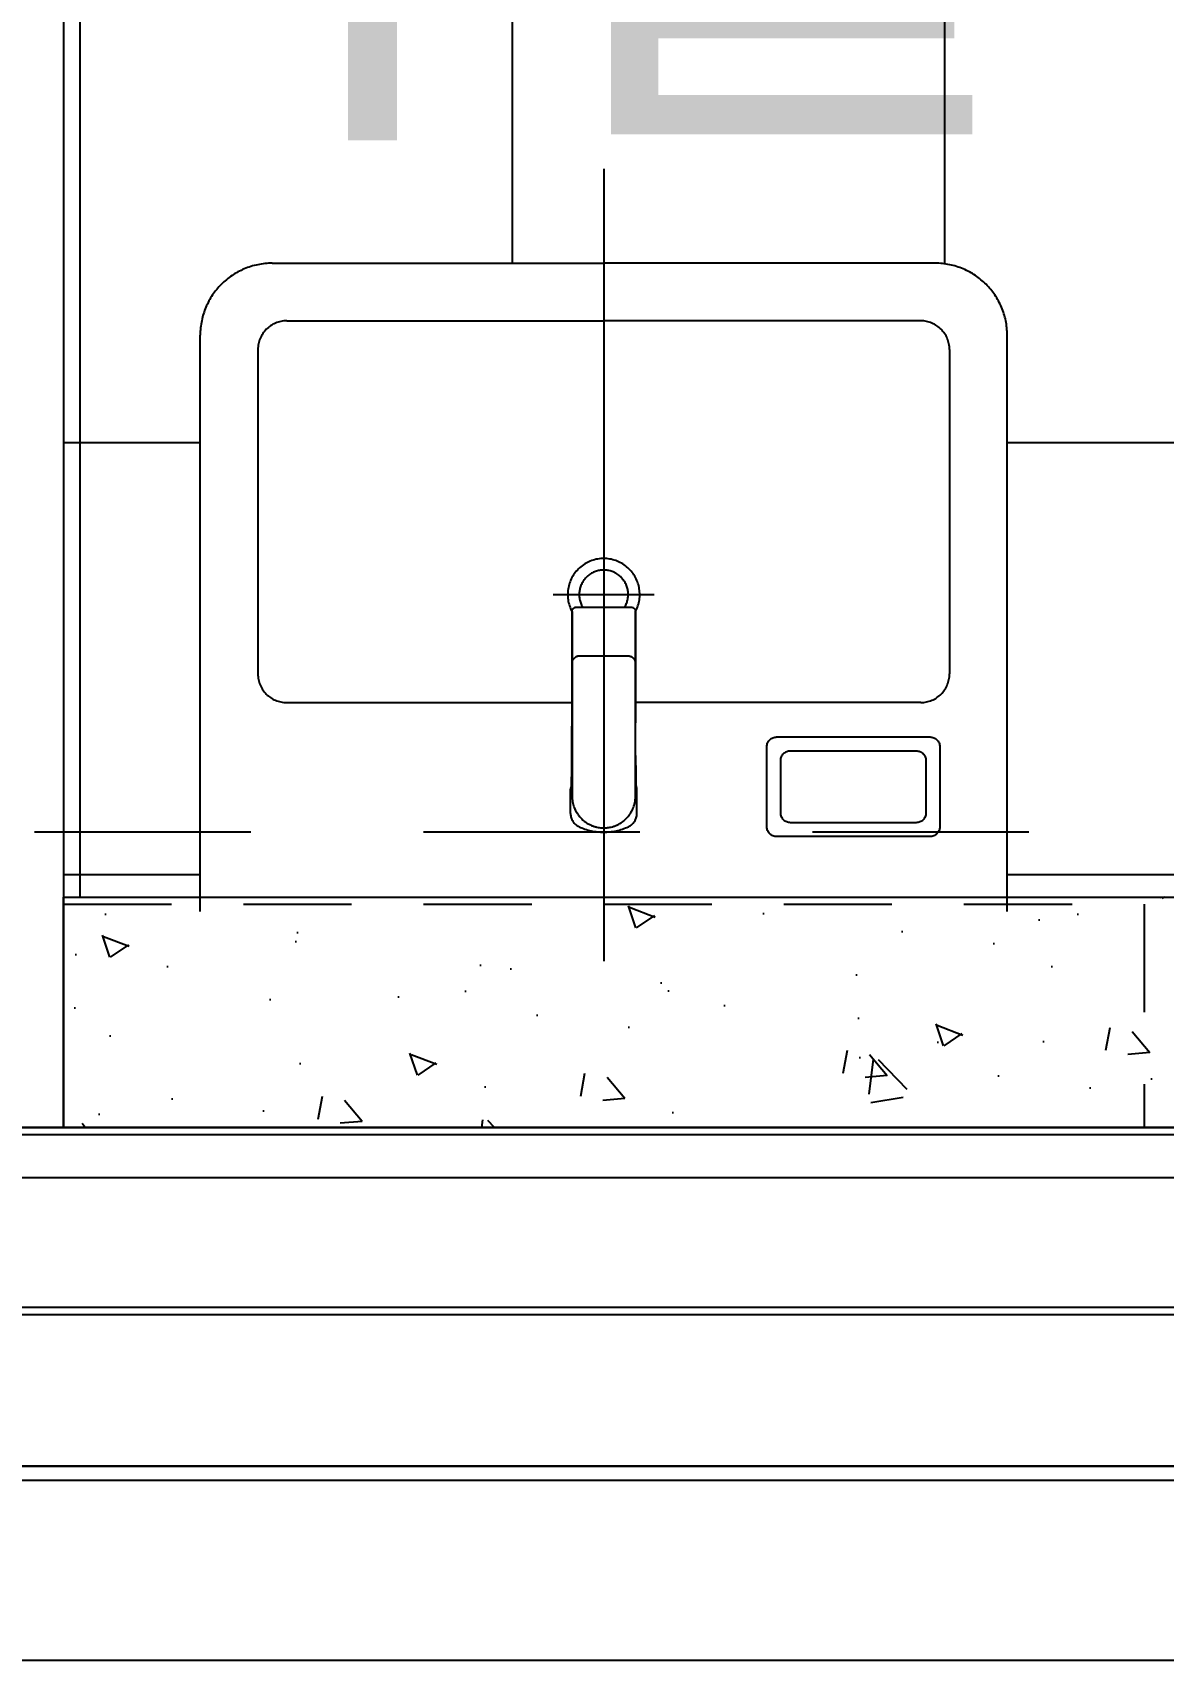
# Model space of a CAD drawing. Header units: millimetres. Extents: x 7086022 to 7120578, y 229555 to 276126.
# Drawn here: x 7110867 to 7111652, y 255015 to 256145 of the extents above; entities that cross this region are included whole.
import ezdxf
from ezdxf.enums import TextEntityAlignment as Align
from ezdxf.xclip import XClip

# ---------------------------------------------------------------- set-up
doc = ezdxf.new("R2010")
doc.units = ezdxf.units.MM
doc.header["$LTSCALE"] = 100
doc.header["$XCLIPFRAME"] = 2
for name, pattern in [('C-302-C-TF_84C+84D+84C$0$CEN', [62, 60, -1, 0, -1]), ('ST-DASH', [2.7, 1.5, -1.2]), ('U-84C-EX$0$CEN', [62, 60, -1, 0, -1]), ('U-84C-EX$0$HD', [2.5, 1.5, -1])]:
    doc.linetypes.add(name, pattern=pattern)
for name, color, linetype in [('AA-BORD-XREF', 15, 'Continuous'), ('BP', 7, 'Continuous'), ('C-302-C-TF_84C+84D+84C$0$CEN', 1, 'C-302-C-TF_84C+84D+84C$0$CEN'), ('C-302-C-TF_84C+84D+84C$0$COL', 2, 'Continuous'), ('TEXT', 2, 'Continuous'), ('U-84C-EX$0$CEN', 1, 'U-84C-EX$0$CEN'), ('U-84C-EX$0$FIN', 5, 'Continuous'), ('U-84C-EX$0$FUR_욕실', 6, 'Continuous'), ('U-84C-EX$0$HAT', 8, 'Continuous'), ('U-84C-EX$0$INSUL_line', 8, 'Continuous'), ('U-84C-EX$0$WAL', 3, 'Continuous'), ('결로방지', 4, 'ST-DASH')]:
    doc.layers.add(name, color=color, linetype=linetype)
for name, color, linetype, plot in [('CUT-LINE', 105, 'Continuous', False), ('Defpoint', 142, 'Continuous', False), ('U-84C-EX$0$Defpoint', 142, 'Continuous', False), ('U-84C-EX$0$MC', 152, 'Continuous', False)]:
    doc.layers.add(name, color=color, linetype=linetype, plot=plot)
doc.styles.add('맑은 고딕', font='')
doc.styles.get('맑은 고딕').set_extended_font_data('Malgun Gothic')

# ---------------------------------------------------------------- blocks, each defined once
blk = doc.blocks.new('U-84C-EX$0$세면대')
blk.add_wipeout([(0, 280), (400, 280), (408.8, 279.2), (417.9, 276.7), (427.9, 271.5), (434.9, 265.8), (442.5, 256.3), (446.8, 247.6), (449, 240.2), (449.6, 235.9), (450, 230), (450, -230), (449.6, -236.4), (446.8, -247.5), (441.8, -257.4), (435.2, -265.5), (426.8, -272.2), (416.6, -277.1), (408.1, -279.3), (400, -280), (0, -280)]).dxf.layer = 'U-84C-EX$0$FUR_욕실'
at = {"layer": 'U-84C-EX$0$FUR_욕실'}
for p, q in [((0, 280), (400, 280)), ((390, 240), (165, 240)), ((450, 230), (450, 0)), ((145, 220), (145, 22)), ((410, 220), (410, 0)), ((67.9, 23), (84.9, 23)), ((87.1, 22.5), (87.4, 22.3)), ((177.4, 17), (177.4, -17)), ((211.3, 19), (211.3, -19)), ((410, -220), (410, 0)), ((450, -230), (450, 0)), ((87.1, -22.5), (86.9, -22.5)), ((145, -220), (145, -22)), ((67.9, -23), (84.9, -23)), ((390, -240), (165, -240)), ((0, -280), (400, -280))]:
    blk.add_line(p, q, dxfattribs=at)
at = {"layer": 'U-84C-EX$0$FUR_욕실', "color": 8}
for p, q in [((220, 35), (220, -35)), ((515.6, 0), (-34.6, 0))]:
    blk.add_line(p, q, dxfattribs=at)
at = {"layer": 'U-84C-EX$0$FUR_욕실'}
for points in [[(208.2, 22), (206.2, 22), (198.2, 22), (166.2, 22), (131, 22)], [(131, 22), (131, 22), (131, 22)], [(177.4, 22), (190.6, 22), (206.5, 22)], [(131, -22), (133, -22), (141, -22), (173, -22), (208.2, -22)], [(131, -22), (131, -22), (131, -22)]]:
    blk.add_lwpolyline(points, dxfattribs=at)
for points in [[(52, -120, -0.414214), (58.7, -113.2), (114.4, -113.2, -0.414214), (121.1, -120), (121.1, -226.5, -0.414214), (114.4, -233.2), (58.7, -233.2)], [(58.7, -233.2, -0.414214), (52, -226.5), (52, -120)], [(111.5, -173.2), (111.5, -216.9, -0.414214), (104.8, -223.6), (68.3, -223.6, -0.414214), (61.6, -216.9), (61.6, -129.6, -0.414214), (68.3, -122.8), (104.8, -122.8, -0.414214), (111.5, -129.6), (111.5, -173.2)]]:
    blk.add_lwpolyline(points, format="xyb", dxfattribs=at)
for centre, radius, start, end in [((400, 230), 50, 0, 90), ((165, 220), 20, 90, 180), ((390, 220), 20, 0, 90), ((220, 0), 25, 241.6434, 118.3566), ((220, 0), 17, 239.0654, 120.9346), ((165, -220), 20, 180, 270), ((390, -220), 20, 270, 0), ((400, -230), 50, 270, 0)]:
    blk.add_arc(centre, radius, start, end, dxfattribs=at)
for points, knots in [([(67.9, 23), (66.9, 23), (65, 22.7), (62.4, 21.5), (60.2, 19.6), (59.2, 18), (58.2, 15.8), (57.1, 13), (55.9, 8.8), (55.2, 4.4), (55.1, 1.5), (55.1, -1.5), (55.2, -4.4), (55.9, -8.8), (57.1, -13), (58.2, -15.8), (59.2, -18), (60.2, -19.6), (62.4, -21.5), (65, -22.7), (66.9, -23), (67.9, -23)], [0, 0, 0, 0, 0.048341, 0.096682, 0.145024, 0.193365, 0.193365, 0.270024, 0.346682, 0.423341, 0.5, 0.5, 0.576659, 0.653318, 0.729976, 0.806635, 0.806635, 0.854976, 0.903318, 0.951659, 1, 1, 1, 1]), ([(84.9, 23), (84.9, 23), (84.9, 23), (84.9, 23), (84.9, 22.9), (84.9, 22.9), (84.9, 22.9), (84.9, 22.8), (84.9, 22.8), (84.8, 22.7), (84.8, 22.6), (84.7, 22.6), (84.7, 22.6)], [0, 0, 0, 0, 0.051849, 0.106878, 0.165086, 0.226475, 0.291045, 0.358795, 0.508349, 0.717554, 0.868851, 1, 1, 1, 1]), ([(87.1, 22.5), (87, 22.5), (86.9, 22.6), (86.7, 22.7), (86.4, 22.7), (86.2, 22.8), (86, 22.9), (85.8, 22.9), (85.6, 23), (85.3, 23), (85.1, 23), (84.9, 23), (84.9, 23)], [0, 0, 0, 0, 0.101285, 0.201719, 0.301509, 0.400867, 0.500008, 0.599148, 0.698504, 0.798291, 0.89872, 1, 1, 1, 1]), ([(80, 22), (78.8, 21.9), (76.9, 21.8), (74.5, 21.3), (72.2, 20.6), (69.9, 19.6), (67.8, 18.3), (65.8, 16.8), (64, 15.1), (62.4, 13.2), (61, 11.2), (59.9, 9), (59, 6.7), (58.4, 4.3), (58, 1.8), (58, -0.7), (58.2, -3.1), (58.6, -5.6), (59.4, -7.9), (60.4, -10.2), (61.7, -12.3), (63.2, -14.3), (64.9, -16.1), (66.8, -17.7), (68.8, -19), (71, -20.2), (73.3, -21.1), (75.7, -21.7), (77.8, -22), (79.2, -22), (80, -22)], [0, 0, 0, 0, 0.052873, 0.080098, 0.107323, 0.160209, 0.187447, 0.214686, 0.267424, 0.294581, 0.321738, 0.374503, 0.401673, 0.428843, 0.481677, 0.508884, 0.536091, 0.588942, 0.616158, 0.643375, 0.696219, 0.723433, 0.750648, 0.803437, 0.830624, 0.857811, 0.910528, 0.937672, 0.964816, 1, 1, 1, 1]), ([(72.5, 20.6), (72.2, 20.5), (71.2, 20.2), (69.7, 19.4), (68.5, 18.7), (68.1, 18.5)], [0, 0, 0, 0, 0.1707368, 0.6861143, 1, 1, 1, 1]), ([(171.6, 22), (168, 22), (160.6, 22), (149.5, 22), (138.3, 22), (126.9, 22), (115.4, 22), (103.7, 22), (91.9, 22), (84, 22), (80, 22)], [0, 0, 0, 0, 0.123931, 0.247853, 0.37206, 0.496262, 0.621814, 0.747361, 0.873684, 1, 1, 1, 1]), ([(84.7, 22.6), (84.7, 22.6), (84.7, 22.5), (84.6, 22.5), (84.6, 22.5), (84.6, 22.5), (84.6, 22.5), (84.6, 22.4), (84.6, 22.4), (84.6, 22.4), (84.6, 22.4), (84.6, 22.4), (84.7, 22.4), (84.8, 22.4), (85.1, 22.4), (85.5, 22.4), (86, 22.3), (86.7, 22.3), (88, 22.3), (89.8, 22.3), (91.9, 22.3), (94.3, 22.2), (97, 22.2), (100, 22.2), (103.3, 22.1), (106.8, 22.1), (110.6, 22.1), (114.5, 22.1), (118.5, 22.1), (122.6, 22.1), (126.1, 22.1), (128.5, 22), (129.9, 22), (130.6, 22), (131, 22)], [0, 0, 0, 0, 0.040109, 0.092195, 0.134539, 0.146364, 0.158189, 0.164847, 0.172873, 0.182268, 0.19503, 0.206247, 0.218388, 0.230438, 0.254038, 0.278555, 0.302611, 0.326873, 0.374827, 0.423378, 0.471573, 0.519782, 0.568449, 0.616278, 0.664653, 0.712725, 0.760548, 0.808689, 0.856006, 0.904537, 0.952271, 0.976142, 0.986914, 1, 1, 1, 1]), ([(85.9, 22.4), (85.9, 22.4), (86, 22.4), (86.3, 22.3), (86.9, 22.3), (87.7, 22.3), (88.2, 22.3), (88.4, 22.3)], [0, 0, 0, 0, 0.166917, 0.3923, 0.648514, 0.861362, 1, 1, 1, 1]), ([(87.3, 22.3), (87.3, 22.3), (87.2, 22.4), (87.2, 22.4), (87.2, 22.4)], [0, 0, 0, 0, 0.066786, 1, 1, 1, 1]), ([(131, 22), (131.9, 22), (132.9, 22), (134.8, 22), (135.8, 22), (138.7, 22), (140.6, 22), (146.4, 22), (150.3, 22), (158, 22), (161.9, 22), (169.7, 22), (173.5, 22), (177.4, 22)], [0, 0, 0, 0, 0.0625, 0.0625, 0.125, 0.125, 0.25, 0.25, 0.5, 0.5, 0.75, 0.75, 1, 1, 1, 1]), ([(171.7, 21.9), (171.7, 21.9), (172.1, 22), (172.8, 21.9), (173.7, 21.7), (174.6, 21.3), (175.3, 20.8), (175.9, 20.3), (176.5, 19.7), (176.9, 19.1), (177.2, 18.4), (177.4, 17.7), (177.4, 17.2), (177.4, 17)], [0, 0, 0, 0, 0.011928, 0.129483, 0.247012, 0.3625, 0.462929, 0.559294, 0.651424, 0.740683, 0.826597, 0.918847, 1, 1, 1, 1]), ([(206.5, 22), (206.9, 22), (207.2, 22), (207.5, 22), (207.6, 22), (207.6, 22), (207.7, 22), (207.9, 22), (208, 22), (208.2, 22)], [0.000015096, 0.000015096, 0.000015096, 0.000015096, 0.003154107, 0.003154107, 0.003154107, 0.003766434, 0.003766434, 0.003766434, 0.00525714, 0.00525714, 0.00525714, 0.00525714]), ([(208.2, 22), (208.4, 22), (208.8, 22), (209.3, 21.8), (209.9, 21.5), (210.4, 21.1), (210.9, 20.5), (211.1, 19.9), (211.3, 19.4), (211.2, 19.1), (211.2, 19)], [0, 0, 0, 0, 0.099091, 0.240451, 0.381393, 0.523117, 0.662179, 0.800272, 0.937036, 1, 1, 1, 1]), ([(68.1, -18.5), (68.5, -18.8), (69.1, -19.2), (69.8, -19.5), (70, -19.6)], [0, 0, 0, 0, 0.69195, 1, 1, 1, 1]), ([(79.8, -22), (79.8, -22), (80, -22.1), (80.2, -22.1), (80.3, -22.1)], [0, 0, 0, 0, 0.20735, 1, 1, 1, 1]), ([(80, -22), (83.9, -22), (91.6, -22), (103.2, -22), (114.7, -22), (126.2, -22), (137.7, -22), (149.1, -22), (160.4, -22), (167.9, -22), (171.6, -22)], [0, 0, 0, 0, 0.123369, 0.246745, 0.370929, 0.495117, 0.621146, 0.747179, 0.873585, 1, 1, 1, 1]), ([(89.5, -22.3), (89.3, -22.3), (88.6, -22.3), (87.6, -22.3), (86.5, -22.4), (85.8, -22.4), (85.5, -22.5), (85.6, -22.5), (85.5, -22.5), (85.5, -22.6), (85.4, -22.6), (85.4, -22.7), (85.2, -22.8), (85, -22.9), (84.9, -23)], [0, 0, 0, 0, 0.014571, 0.06619, 0.118239, 0.170198, 0.236781, 0.303172, 0.369545, 0.435912, 0.502277, 0.568639, 0.634999, 1, 1, 1, 1]), ([(84.9, -23), (84.9, -23), (85.1, -23), (85.3, -23), (85.6, -23), (85.8, -22.9), (86.1, -22.9), (86.4, -22.8), (86.7, -22.6), (87, -22.5), (87.1, -22.5)], [0, 0, 0, 0, 0.100281, 0.200263, 0.300157, 0.400177, 0.500534, 0.667134, 0.833296, 1, 1, 1, 1]), ([(86.9, -22.5), (86.9, -22.5), (86.8, -22.5), (86.6, -22.5), (86.5, -22.5), (86.5, -22.5), (86.4, -22.4), (86.4, -22.4), (86.4, -22.4)], [0, 0, 0, 0, 0.03505, 0.518837, 0.645508, 0.772162, 0.898799, 1, 1, 1, 1]), ([(108.2, -22.1), (107.9, -22.1), (106.4, -22.1), (103.9, -22.1), (100.7, -22.2), (97.8, -22.2), (95.1, -22.2), (92.8, -22.2), (90.9, -22.3), (89.9, -22.3), (89.5, -22.3)], [0, 0, 0, 0, 0.031504, 0.175928, 0.320899, 0.464629, 0.608143, 0.752645, 0.897102, 1, 1, 1, 1]), ([(177.4, -22), (173.5, -22), (169.7, -22), (161.9, -22), (158, -22), (150.3, -22), (146.4, -22), (140.6, -22), (138.7, -22), (135.8, -22), (134.8, -22), (132.9, -22), (131.9, -22), (131, -22)], [0, 0, 0, 0, 0.25, 0.25, 0.5, 0.5, 0.75, 0.75, 0.875, 0.875, 0.9375, 0.9375, 1, 1, 1, 1]), ([(177.4, -17), (177.4, -17.2), (177.4, -17.7), (177.2, -18.3), (177, -19), (176.6, -19.7), (176.1, -20.3), (175.5, -20.8), (174.8, -21.3), (174, -21.6), (173.1, -21.9), (172.3, -22), (171.8, -22), (171.6, -22)], [0, 0, 0, 0, 0.06093, 0.147791, 0.234842, 0.323728, 0.414668, 0.509266, 0.607898, 0.711157, 0.818935, 0.930743, 1, 1, 1, 1]), ([(206.5, -22), (202.1, -22), (197.7, -22), (193.3, -22), (188, -22), (182.7, -22), (177.4, -22)], [0, 0, 0, 0, 0.0132561, 0.0132561, 0.0132561, 0.0291499, 0.0291499, 0.0291499, 0.0291499]), ([(208.2, -22), (207.9, -22), (207.7, -22), (207.5, -22), (207.2, -22), (207, -22), (206.7, -22), (206.6, -22), (206.6, -22), (206.5, -22)], [0.001051073, 0.001051073, 0.001051073, 0.001051073, 0.003154107, 0.003154107, 0.003154107, 0.005856485, 0.005856485, 0.005856485, 0.006293168, 0.006293168, 0.006293168, 0.006293168]), ([(211.2, -19), (211.2, -19.1), (211.2, -19.5), (211.1, -20.1), (210.8, -20.6), (210.4, -21.1), (209.9, -21.5), (209.3, -21.8), (208.7, -22), (208.3, -22), (208.2, -22)], [0, 0, 0, 0, 0.09334, 0.22511, 0.35691, 0.490062, 0.623344, 0.75881, 0.89618, 1, 1, 1, 1])]:
    blk.add_open_spline(points, degree=3, knots=knots, dxfattribs=at)
blk = doc.blocks.new('U-84C-EX$0$A$C5b173c9a')
at = {"layer": 'U-84C-EX$0$FUR_욕실', "linetype": 'Continuous'}
for p in [(0, 750), (-1600, 0)]:
    blk.add_line(p, (0, 0), dxfattribs=at)
blk.add_open_spline([(-1600, 0), (0, 0)], degree=1, dxfattribs=at)
blk = doc.blocks.new('U-84C-EX$0$A$Ce93e362f')
at = {"layer": 'U-84C-EX$0$HAT'}
h = blk.add_hatch(dxfattribs=at)
h.set_pattern_fill('_USER', color=256, scale=300, angle=180, double=1, pattern_type=0)
h.set_pattern_definition([(180, (1240, -8e-07), (-4e-14, -300), []), (270, (1240, -8e-07), (300, -6e-14), [])])
h.paths.add_polyline_path([(1440, 1450), (0, 1450), (0, 0), (1440, 0)])
at = {"layer": 'U-84C-EX$0$Defpoint'}
blk.add_lwpolyline([(0, 2200), (1600, 2200), (1600, 0), (0, 0)], close=True, dxfattribs=at)
at = {"layer": 'U-84C-EX$0$FUR_욕실'}
blk.add_blockref('U-84C-EX$0$A$C5b173c9a', (1600, 1450), dxfattribs=at)
at = {"layer": 'U-84C-EX$0$FUR_욕실', "xscale": -1}
blk.add_blockref('U-84C-EX$0$세면대', (1450, 1075), dxfattribs=at)
at = {"layer": 'U-84C-EX$0$HAT'}
h = blk.add_hatch(dxfattribs=at)
h.set_pattern_fill('AR-CONC', color=252, angle=90)
h.set_pattern_definition([(140, (805830.75, -2615083.35), (15.9390865, 182.184669), [19.05, -209.55]), (85, (805830.75, -2615083.35), (-191.056845, -35.24342), [15.24, -167.640584]), (190.4514444, (805832.07, -2615068.17), (-175.117751, 146.941248), [16.190009, -178.090245]), (136.1842, (805779.95, -2615083.35), (42.04233, 271.07904), [28.575, -314.325]), (186.635557, (805783.45, -2615060.76), (-247.426123, 237.404135), [24.285023, -267.135608]), (81.184151, (805779.95, -2615083.35), (-247.426123, 237.404135), [22.859967, -251.459732]), (111, (805792.65, -2615057.95), (102.265199, 151.614391), [19.05, -209.55]), (56, (805792.65, -2615057.95), (-184.187966, 61.802029), [15.24, -167.64]), (161.451445, (805801.17, -2615045.32), (-81.922768, 213.41642), [16.190009, -178.089938]), (127.4999997, (805830.746, -2615083.35), (-84.5550389, 3.0886037), [0, -165.608, 0, -170.18, 0, -168.275]), (97.4999997, (805830.75, -2615083.35), (-100.1805745, 66.819663), [0, -97.028, 0, -161.798, 0, -64.135]), (57.4999997, (805830.746, -2615139.993), (5.7287447, 135.5905951), [0, -63.5, 0, -198.12, 0, -262.89]), (47.4999997, (805830.75, -2615165.39), (-25.4264903, 148.1291815), [0, -82.55, 0, -131.572, 0, -186.69])])
h.paths.add_polyline_path([(1600, 1450), (1440, 1450), (1440, 0), (1600, 0)])
at = {"layer": 'U-84C-EX$0$FUR_욕실'}
blk.add_lwpolyline([(1600, 1450), (1440, 1450), (1440, 0), (1600, 0)], close=True, dxfattribs=at)
at = {"layer": 'U-84C-EX$0$FUR_욕실', "color": 8, "linetype": 'U-84C-EX$0$HD', "ltscale": 0.5}
blk.add_lwpolyline([(1600, 700), (1600, 1450), (1445, 1450), (1445, 700)], close=True, dxfattribs=at)
blk = doc.blocks.new('U-84C-EX')
at = {"layer": 'U-84C-EX$0$CEN'}
blk.add_line((0, -7770), (0, 200), dxfattribs=at)
at = {"layer": 'U-84C-EX$0$FIN'}
blk.add_line((230, -3035), (230, -825), dxfattribs=at)
at = {"layer": 'U-84C-EX$0$INSUL_line'}
blk.add_line((105, -6920), (105, -170), dxfattribs=at)
at = {"layer": 'U-84C-EX$0$MC'}
blk.add_line((235, -3310), (235, 200), dxfattribs=at)
at = {"layer": 'U-84C-EX$0$WAL'}
for p, q in [((110, -3155), (110, -705)), ((200, -3065), (200, -795))]:
    blk.add_line(p, q, dxfattribs=at)
at = {"layer": 'U-84C-EX$0$FUR_욕실', "xscale": -1}
blk.add_blockref('U-84C-EX$0$A$Ce93e362f', (1835, -3030), dxfattribs=at)
blk = doc.blocks.new('BORD-302')
at = {"layer": 'Defpoint'}
blk.add_lwpolyline([(4335, 10420), (6605, 10420), (6605, 8750), (4335, 8750)], close=True, dxfattribs=at)
blk = doc.blocks.new('C-302-C-TF_84C+84D+84C', base_point=(0, 0))
at = {"layer": 'C-302-C-TF_84C+84D+84C$0$CEN'}
for p, q in [((4490, 1140), (-2980, 1140)), ((4490, 1005), (-5035, 1005))]:
    blk.add_line(p, q, dxfattribs=at)
at = {"layer": 'C-302-C-TF_84C+84D+84C$0$COL'}
blk.add_lwpolyline([(4040, 1275), (4040, 1130), (-2925, 1130), (-2925, 1375)], dxfattribs=at)
blk = doc.blocks.new('302 NAME')
at = {"layer": 'TEXT', "linetype": 'Continuous', "style": '맑은 고딕'}
blk.add_text('욕실1', height=300, dxfattribs=at).set_placement((7111294.4, 256252.2), align=Align.MIDDLE_CENTER)
blk = doc.blocks.new('A$C9892afa6')
at = {"layer": 'TEXT'}
blk.add_blockref('302 NAME', (-7090708.1, -240124.9), dxfattribs=at)

msp = doc.modelspace()

# ---------------------------------------------------------------- block references
at = {"layer": 'BP'}
ref = msp.add_blockref('U-84C-EX', (7109308.1, 255149.9), dxfattribs=dict(at, rotation=90.00000000000001))
XClip(ref).set_block_clipping_path([(17025.0000000027, -7770.1978698205), (17025.0000000019, 3020), (4400.0000000005, 3020), (4400.0000000005, 2090.0000000009), (4294.9999999999, 2090), (4295.0000000005, 325.0000000009), (-0.0000000001, 325.0000000009), (-0.0000000001, -7770.1978698205)])

# ---------------------------------------------------------------- next in the draw order: linework, layer by layer
at = {"layer": 'CUT-LINE'}
msp.add_lwpolyline([(7117078.3, 272174.9), (7106288.1, 272174.9), (7106288.1, 259549.9), (7107218.1, 259549.9), (7107218.1, 259444.9), (7108983.1, 259444.9), (7108983.1, 255149.9), (7117078.3, 255149.9)], close=True, dxfattribs=at)
at = {"layer": '결로방지'}
msp.add_lwpolyline([(7114428.1, 266174.9), (7114428.1, 265844.9), (7115878.1, 265844.9), (7115878.1, 255589.9), (7109813.1, 255589.9), (7109813.1, 259949.9), (7107918.1, 259949.9), (7107918.1, 262284.9), (7107488.1, 262284.9), (7107488.1, 264994.9), (7109323.1, 264994.9), (7109323.1, 266174.9)], dxfattribs=at)

# ---------------------------------------------------------------- next in the draw order: block references
at = {"layer": 'AA-BORD-XREF'}
msp.add_blockref('BORD-302', (7105768.1, 246599.9), dxfattribs=at)
at = {"layer": 'BP'}
for name, p in [('A$C9892afa6', (7090708.1, 240124.9)), ('C-302-C-TF_84C+84D+84C', (7112288.1, 254009.9))]:
    msp.add_blockref(name, p, dxfattribs=at)

doc.saveas('drawing.dxf')
